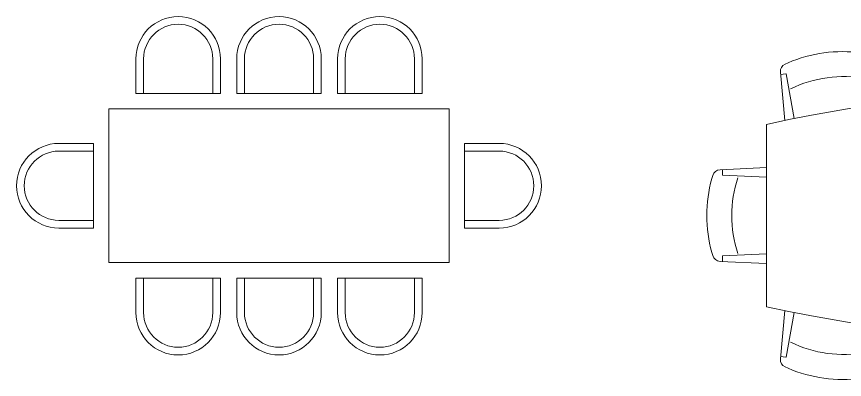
# Model space of a CAD drawing. Header units: millimetres. Extents: x 15905 to 65459, y 54615 to 76704.
# Drawn here: x 53356 to 58205, y 54910 to 57033 of the extents above; entities that cross this region are included whole.
import ezdxf

# ---------------------------------------------------------------- set-up
doc = ezdxf.new("R2010")
doc.units = ezdxf.units.MM
doc.layers.add('Столы', color=250, linetype='Continuous', lineweight=5)

# ---------------------------------------------------------------- blocks, each defined once
blk = doc.blocks.new('ОГ28 на14персон стол1525х4265')
at = {"linetype": 'ByBlock'}
for p, q in [((-4140.1, 360.6), (-4158.2, 352.5)), ((-4185.6, 305.9), (-4160.2, 22.6)), ((-4153.6, 296.1), (-4184.3, 292)), ((-4152.3, 295.1), (-4105.2, 33.7)), ((-4267.2, -1066.8), (-4267.2, 0)), ((-4538.8, -265.3), (-4267.2, -253.2)), ((-4524.9, -295.7), (-4524.9, -264.7)), ((-4587, -317.7), (-4581.4, -298.7)), ((-4523.8, -296.9), (-4267.2, -308.3)), ((-4587, -749.1), (-4581.4, -768.1)), ((-4524.9, -771.1), (-4524.9, -802.1)), ((-4523.8, -769.9), (-4267.2, -758.5)), ((-4538.8, -801.5), (-4267.2, -813.6)), ((-4185.6, -1372.7), (-4160.2, -1089.4)), ((-4152.3, -1361.9), (-4105.2, -1100.5)), ((-4153.6, -1362.9), (-4184.3, -1358.8)), ((-4140.1, -1427.4), (-4158.2, -1419.3))]:
    blk.add_line(p, q, dxfattribs=at)
for centre, radius, start, end in [((-3822.8, -380.2), 805.9, 82.1335, 113.1839), ((-4139.2, 310), 46.6, 114.0786, 185.1183), ((-4153.4, 294.9), 1.16, 10.1991, 97.6587), ((-3817.4, -421), 700.5, 79.2399, 116.0774), ((-2133.6, -9842.5), 10071.1, 77.76899, 102.23101), ((-4536.8, -311.8), 46.6, 92.5404, 163.5801), ((-3810.5, -533.4), 805.9, 164.4748, 195.5252), ((-4523.7, -295.7), 1.16, 180, 267.4596), ((-3769.4, -533.5), 700.5, 161.5812, 198.4188), ((-4536.8, -755), 46.6, 196.4199, 267.4596), ((-4523.7, -771.1), 1.16, 92.5404, 180), ((-2133.6, 8775.7), 10071.1, 257.76899, 282.23101), ((-2133.6, 8775.7), 10071.1, 257.76899, 282.23101), ((-3817.4, -645.8), 700.5, 243.9226, 280.7601), ((-4139.2, -1376.8), 46.6, 174.8817, 245.9214), ((-4153.4, -1361.7), 1.16, 262.3413, 349.8009), ((-3822.8, -686.6), 805.9, 246.8161, 277.8665)]:
    blk.add_arc(centre, radius, start, end, dxfattribs=at)
blk = doc.blocks.new('ОГ57_на8персон_стол1995х900')
for p, q in [((-838, 90), (-838, 292.5)), ((-793, 90), (-793, 292.5)), ((-388, 90), (-388, 292.5)), ((-343, 90), (-343, 292.5)), ((-247.5, 90), (-247.5, 292.5)), ((-202.5, 90), (-202.5, 292.5)), ((202.5, 90), (202.5, 292.5)), ((247.5, 90), (247.5, 292.5)), ((343, 90), (343, 292.5)), ((388, 90), (388, 292.5)), ((793, 90), (793, 292.5)), ((838, 90), (838, 292.5)), ((-343, 90), (-838, 90)), ((247.5, 90), (-247.5, 90)), ((343, 90), (838, 90)), ((-997.1, -900), (-997.1, 0)), ((-997.1, 0), (997.1, 0)), ((997.1, -900), (997.1, 0)), ((-1087.1, -202.5), (-1289.6, -202.5)), ((-1087.1, -697.5), (-1087.1, -202.5)), ((1087.1, -202.5), (1289.6, -202.5)), ((1087.1, -697.5), (1087.1, -202.5)), ((-1087.1, -247.5), (-1289.6, -247.5)), ((1087.1, -247.5), (1289.6, -247.5)), ((-1087.1, -652.5), (-1289.6, -652.5)), ((1087.1, -652.5), (1289.6, -652.5)), ((-1087.1, -697.5), (-1289.6, -697.5)), ((1087.1, -697.5), (1289.6, -697.5)), ((-997.1, -900), (997.1, -900)), ((-838, -990), (-838, -1192.5)), ((-343, -990), (-838, -990)), ((-793, -990), (-793, -1192.5)), ((-388, -990), (-388, -1192.5)), ((-343, -990), (-343, -1192.5)), ((-247.5, -990), (-247.5, -1192.5)), ((247.5, -990), (-247.5, -990)), ((-202.5, -990), (-202.5, -1192.5)), ((202.5, -990), (202.5, -1192.5)), ((247.5, -990), (247.5, -1192.5)), ((343, -990), (343, -1192.5)), ((343, -990), (838, -990)), ((388, -990), (388, -1192.5)), ((793, -990), (793, -1192.5)), ((838, -990), (838, -1192.5))]:
    blk.add_line(p, q)
for centre, radius, start, end in [((-590.5, 292.5), 247.5, 0, 180), ((0, 292.5), 247.5, 0, 180), ((590.5, 292.5), 247.5, 0, 180), ((-590.5, 292.5), 202.5, 0, 180), ((0, 292.5), 202.5, 0, 180), ((590.5, 292.5), 202.5, 0, 180), ((-1289.6, -450), 247.5, 90, 270), ((1289.6, -450), 247.5, 270, 90), ((-1289.6, -450), 202.5, 90, 270), ((1289.6, -450), 202.5, 270, 90), ((-590.5, -1192.5), 247.5, 180, 0), ((-590.5, -1192.5), 202.5, 180, 0), ((0, -1192.5), 247.5, 180, 0), ((0, -1192.5), 202.5, 180, 0), ((590.5, -1192.5), 247.5, 180, 0), ((590.5, -1192.5), 202.5, 180, 0)]:
    blk.add_arc(centre, radius, start, end)

msp = doc.modelspace()

# ---------------------------------------------------------------- block references
at = {"layer": 'Столы'}
for name, p in [('ОГ57_на8персон_стол1995х900', (54893.2, 56493)), ('ОГ28 на14персон стол1525х4265', (62014.7, 56402.1))]:
    msp.add_blockref(name, p, dxfattribs=at)

doc.saveas('drawing.dxf')
